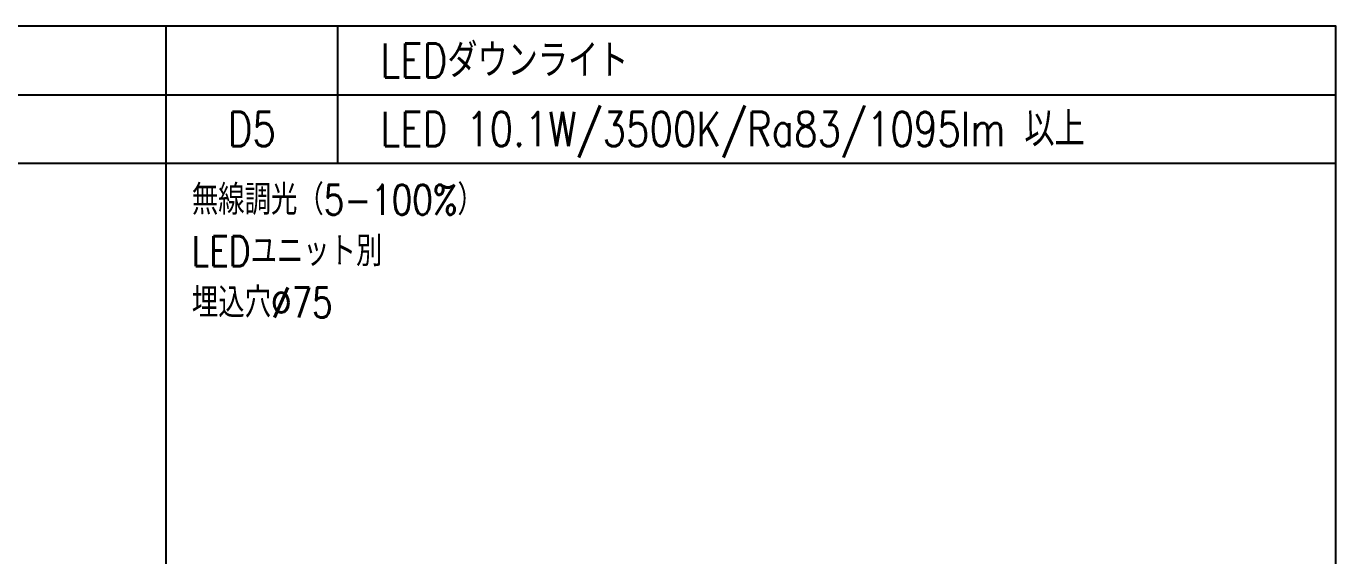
# Model space of a CAD drawing. Header units: millimetres. Extents: x 14 to 828, y 15 to 581.
# Drawn here: x 674.7 to 827.5, y 519.6 to 581.4 of the extents above; entities that cross this region are included whole.
import ezdxf
from ezdxf.enums import TextEntityAlignment as Align

# ---------------------------------------------------------------- set-up
doc = ezdxf.new("R2010")
doc.units = ezdxf.units.MM
doc.header["$LTSCALE"] = 0.2
doc.layers.add('1_文字', color=3, linetype='Continuous')
doc.layers.add('1_表', color=7, linetype='Continuous')
doc.styles.get("Standard").update_dxf_attribs({"font": 'simplex.shx', "width": 0.8, "bigfont": 'extfont2.shx'})

msp = doc.modelspace()

# ---------------------------------------------------------------- linework, layer by layer
at = {"layer": '1_表', "color": 6}
for p, q in [((691, 31.44), (691, 581.44)), ((711, 581.44), (711, 565.44)), ((13.5, 573.44), (827.5, 573.44)), ((13.5, 565.44), (827.5, 565.44))]:
    msp.add_line(p, q, dxfattribs=at)
msp.add_lwpolyline([(13.5, 31.44), (827.5, 31.44), (827.5, 581.44), (13.5, 581.44)], close=True, dxfattribs=at)

# ---------------------------------------------------------------- texts
at = {"layer": '1_文字', "linetype": 'Continuous', "width": 0.8}
for s, p in [('LEDダウンライト', (716, 575.44)), ('LED 10.1W/3500K/Ra83/1095lm 以上 ', (716, 567.44))]:
    msp.add_text(s, height=4, dxfattribs=at).set_placement(p)
msp.add_text('D5', height=4, dxfattribs=at).set_placement((701, 569.44), align=Align.MIDDLE_CENTER)
at = {"layer": '1_文字', "width": 0.8}
for s, p in [('無線調光（5-100%%%）', (694, 559.44)), ('LEDユニット別', (694, 553.44)), ('埋込穴%%C75', (694, 547.44))]:
    msp.add_text(s, height=3.5, dxfattribs=at).set_placement(p)

doc.saveas('drawing.dxf')
